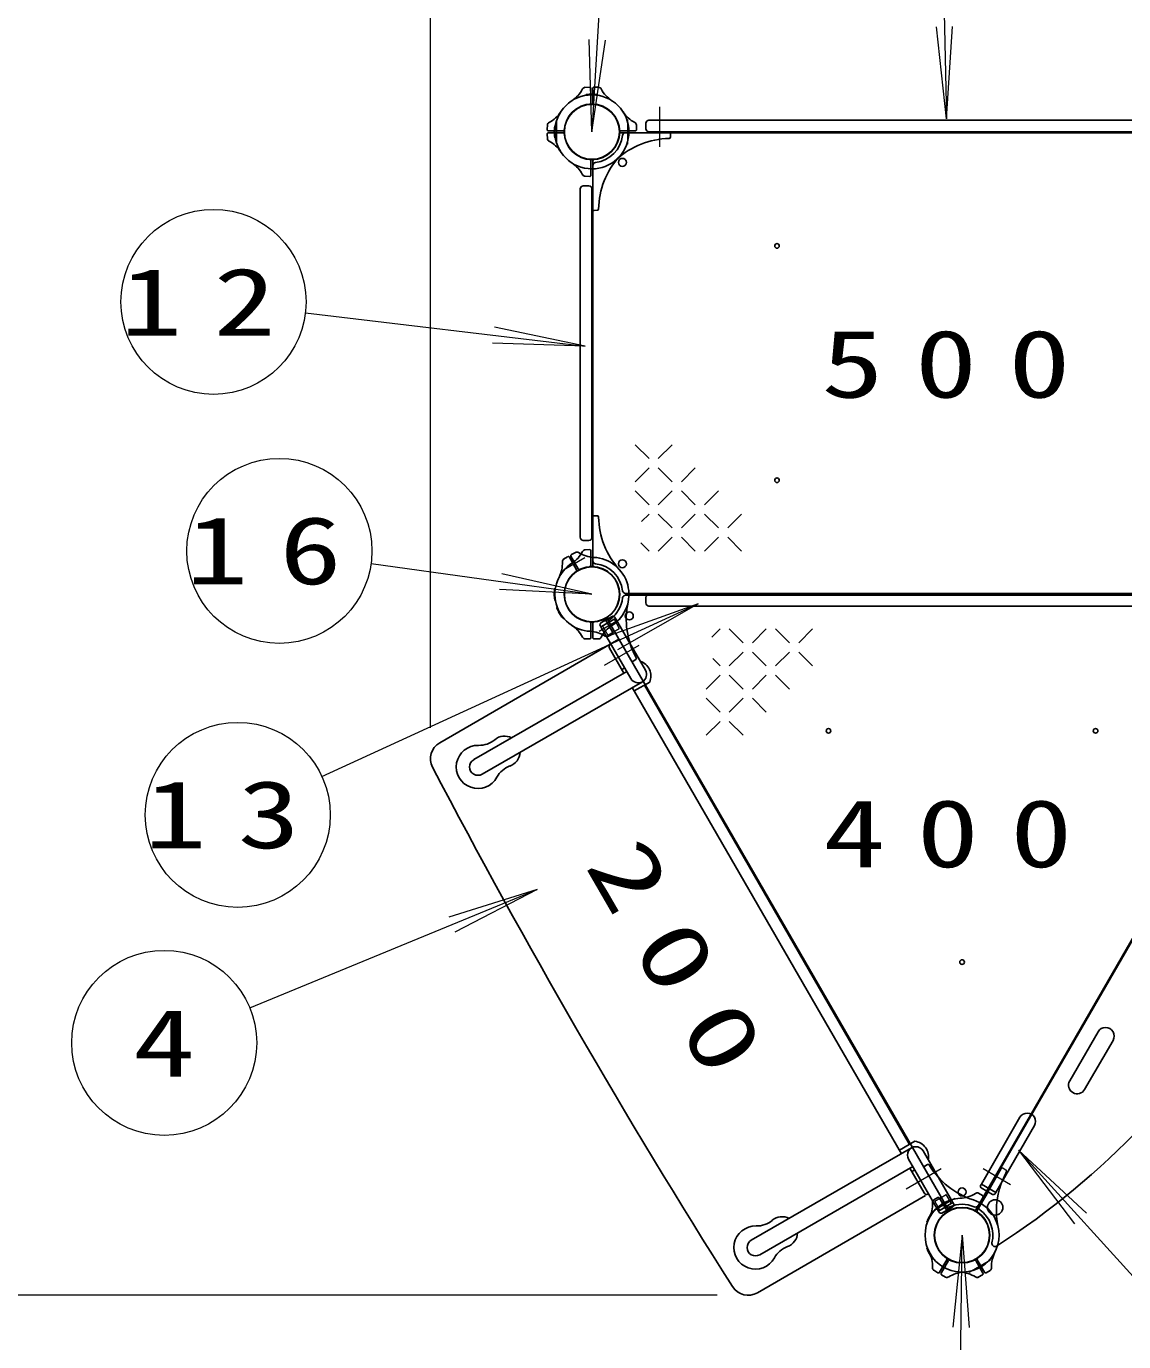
# Model space of a CAD drawing. Units: millimetres on the paper, scale 1:50. Extents: x -385 to 0, y -594 to 267.
# Drawn here: x -330.33 to -294.75, y 91.4 to 134.06 of the extents above; entities that cross this region are included whole.
import ezdxf
from ezdxf.enums import TextEntityAlignment as Align

# ---------------------------------------------------------------- set-up
doc = ezdxf.new("R2010")
doc.units = ezdxf.units.MM
doc.linetypes.add('USER1', pattern=[4.5, 2.5, -2])
doc.linetypes.add('USER2', pattern=[6, 3, -1, 1, -1])
doc.layers.add('LY_1', color=7, linetype='Continuous', lineweight=25)
doc.styles.add('ＭＳ ゴシック', font='')
doc.styles.get('ＭＳ ゴシック').set_extended_font_data('MS Gothic')

msp = doc.modelspace()

# ---------------------------------------------------------------- linework, layer by layer
at = {"layer": 'LY_1', "lineweight": 13}
for p, q in [((-317.224, 111.31), (-317.224, 232.982)), ((-317.224, 111.31), (-317.224, 232.982)), ((-300.652, 138.203), (-300.493, 131.068)), ((-311.572, 137.69), (-311.988, 130.642)), ((-300.493, 131.068), (-300.821, 134.05)), ((-300.493, 131.068), (-300.298, 134.061)), ((-311.988, 130.642), (-312.073, 133.641)), ((-311.988, 130.642), (-311.551, 133.61)), ((-321.277, 124.773), (-312.21, 123.694)), ((-312.21, 123.694), (-315.147, 124.307)), ((-312.21, 123.694), (-315.209, 123.788)), ((-310.586, 120.494), (-310.136, 120.044)), ((-309.386, 120.494), (-309.836, 120.044)), ((-310.136, 119.744), (-310.586, 119.294)), ((-309.836, 119.744), (-309.386, 119.294)), ((-308.636, 119.744), (-309.086, 119.294)), ((-310.586, 118.994), (-310.136, 118.544)), ((-309.386, 118.994), (-309.836, 118.544)), ((-309.086, 118.994), (-308.636, 118.544)), ((-307.886, 118.994), (-308.336, 118.544)), ((-310.136, 118.244), (-310.376, 118.005)), ((-309.836, 118.244), (-309.386, 117.794)), ((-308.636, 118.244), (-309.086, 117.794)), ((-308.336, 118.244), (-307.886, 117.794)), ((-307.136, 118.244), (-307.586, 117.794)), ((-309.386, 117.494), (-309.836, 117.044)), ((-309.086, 117.494), (-308.636, 117.044)), ((-307.886, 117.494), (-308.336, 117.044)), ((-307.586, 117.494), (-307.136, 117.044)), ((-310.404, 117.311), (-310.136, 117.044)), ((-319.149, 116.637), (-311.988, 115.642)), ((-311.988, 115.642), (-314.913, 116.312)), ((-311.988, 115.642), (-314.985, 115.794)), ((-320.744, 109.738), (-308.546, 115.329)), ((-308.546, 115.329), (-311.372, 114.321)), ((-308.546, 115.329), (-311.154, 113.846)), ((-308.101, 114.254), (-307.834, 114.521)), ((-307.084, 114.071), (-307.534, 114.521)), ((-306.784, 114.071), (-306.334, 114.521)), ((-305.584, 114.071), (-306.034, 114.521)), ((-305.284, 114.071), (-304.834, 114.521)), ((-307.834, 113.321), (-308.073, 113.56)), ((-307.534, 113.321), (-307.084, 113.771)), ((-306.334, 113.321), (-306.784, 113.771)), ((-306.034, 113.321), (-305.584, 113.771)), ((-304.834, 113.321), (-305.284, 113.771)), ((-308.284, 112.571), (-307.834, 113.021)), ((-307.084, 112.571), (-307.534, 113.021)), ((-306.784, 112.571), (-306.334, 113.021)), ((-305.584, 112.571), (-306.034, 113.021)), ((-307.834, 111.821), (-308.284, 112.271)), ((-307.534, 111.821), (-307.084, 112.271)), ((-306.334, 111.821), (-306.784, 112.271)), ((-308.284, 111.071), (-307.834, 111.521)), ((-307.084, 111.071), (-307.534, 111.521)), ((-323.08, 102.236), (-313.766, 106.066)), ((-313.766, 106.066), (-316.63, 105.171)), ((-313.766, 106.066), (-316.431, 104.688)), ((-298.154, 97.612), (-296.341, 95.222)), ((-298.154, 97.612), (-295.954, 95.574)), ((-293.455, 92.428), (-298.154, 97.612)), ((-299.988, 94.858), (-300.282, 91.872)), ((-300.064, 87.735), (-299.988, 94.858)), ((-299.988, 94.858), (-299.759, 91.866)), ((-307.924, 92.909), (-365.224, 92.909)), ((-307.924, 92.909), (-365.224, 92.909))]:
    msp.add_line(p, q, dxfattribs=at)
at = {"layer": 'LY_1'}
for p, q in [((-312.06, 132.091), (-312.217, 132.085)), ((-312.188, 131.825), (-312.188, 131.829)), ((-312.018, 131.58), (-312.018, 132.051)), ((-311.958, 131.58), (-311.958, 132.051)), ((-311.917, 132.091), (-311.772, 132.086)), ((-311.788, 131.825), (-311.788, 131.829)), ((-310.138, 131.022), (-289.838, 131.022)), ((-313.437, 130.714), (-313.432, 130.871)), ((-313.437, 130.571), (-313.432, 130.425)), ((-312.926, 130.672), (-313.397, 130.672)), ((-312.926, 130.612), (-313.397, 130.612)), ((-313.172, 130.842), (-313.175, 130.842)), ((-311.051, 130.672), (-310.58, 130.672)), ((-311.051, 130.612), (-299.988, 130.612)), ((-310.54, 130.714), (-310.545, 130.859)), ((-310.238, 130.922), (-310.238, 130.742)), ((-310.138, 130.642), (-289.838, 130.642)), ((-309.44, 130.57), (-309.445, 130.465)), ((-288.926, 130.612), (-299.988, 130.612)), ((-313.172, 130.442), (-313.175, 130.442)), ((-312.018, 129.705), (-312.018, 129.234)), ((-311.958, 129.705), (-311.958, 123.142)), ((-312.268, 128.892), (-312.088, 128.892)), ((-312.06, 129.194), (-312.205, 129.199)), ((-312.368, 117.492), (-312.368, 128.792)), ((-311.988, 117.492), (-311.988, 128.792)), ((-311.916, 128.093), (-311.812, 128.099)), ((-311.958, 116.58), (-311.958, 123.142)), ((-311.916, 118.191), (-311.812, 118.186)), ((-312.268, 117.392), (-312.088, 117.392)), ((-312.651, 116.932), (-312.522, 117.001)), ((-312.06, 117.091), (-312.205, 117.086)), ((-312.018, 116.58), (-312.018, 117.051)), ((-312.775, 116.861), (-312.908, 116.778)), ((-312.483, 116.439), (-312.719, 116.847)), ((-312.431, 116.469), (-312.667, 116.877)), ((-313.172, 115.842), (-313.175, 115.842)), ((-299.988, 115.672), (-310.896, 115.672)), ((-289.838, 115.642), (-310.138, 115.642)), ((-288.926, 115.672), (-299.988, 115.672)), ((-313.172, 115.442), (-313.175, 115.442)), ((-313.113, 115.224), (-313.116, 115.222)), ((-288.926, 115.612), (-310.896, 115.612)), ((-310.238, 115.362), (-310.238, 115.542)), ((-289.838, 115.262), (-310.138, 115.262)), ((-312.913, 114.877), (-312.916, 114.876)), ((-311.697, 114.713), (-311.33, 114.925)), ((-311.694, 114.588), (-311.223, 114.86)), ((-311.546, 114.815), (-311.31, 114.407)), ((-311.494, 114.845), (-300.431, 95.684)), ((-311.248, 114.903), (-311.223, 114.86)), ((-310.253, 113.18), (-311.223, 114.86)), ((-288.483, 114.845), (-299.546, 95.684)), ((-312.018, 114.705), (-312.018, 114.234)), ((-311.958, 114.705), (-311.958, 114.234)), ((-311.719, 114.631), (-311.694, 114.588)), ((-310.724, 112.908), (-311.694, 114.588)), ((-311.326, 114.352), (-311.455, 114.284)), ((-288.536, 114.693), (-299.441, 95.806)), ((-316.924, 110.83), (-311.112, 114.185)), ((-312.06, 114.194), (-312.217, 114.199)), ((-311.917, 114.194), (-311.772, 114.199)), ((-310.954, 113.09), (-311.418, 113.893)), ((-310.652, 113.471), (-310.564, 113.528)), ((-315.821, 110.28), (-310.86, 113.144)), ((-311.018, 113.201), (-310.924, 113.255)), ((-315.549, 109.809), (-310.352, 112.809)), ((-310.618, 112.508), (-310.115, 112.798)), ((-310.288, 112.698), (-301.688, 97.802)), ((-310.682, 112.619), (-301.954, 97.501)), ((-296.498, 99.863), (-295.578, 101.456)), ((-296.013, 99.583), (-295.093, 101.176)), ((-299.362, 96.517), (-298.112, 98.682)), ((-298.891, 96.245), (-297.641, 98.41)), ((-302.018, 97.612), (-301.515, 97.902)), ((-306.821, 94.691), (-301.624, 97.691)), ((-301.724, 97.32), (-300.754, 95.64)), ((-301.253, 97.592), (-300.283, 95.912)), ((-306.549, 94.22), (-301.588, 97.084)), ((-301.682, 97.03), (-301.218, 96.226)), ((-301.618, 96.919), (-301.524, 96.973)), ((-301.2, 97.101), (-301.107, 97.149)), ((-299.387, 96.473), (-299.362, 96.517)), ((-298.891, 96.245), (-299.362, 96.517)), ((-306.624, 92.99), (-301.168, 96.14)), ((-300.775, 96.076), (-300.898, 95.999)), ((-300.483, 95.654), (-300.719, 96.062)), ((-299.494, 95.654), (-299.142, 96.263)), ((-299.326, 96.148), (-299.455, 96.216)), ((-298.998, 96.179), (-299.365, 96.391)), ((-298.916, 96.201), (-298.891, 96.245)), ((-300.913, 95.622), (-300.916, 95.624)), ((-300.754, 95.64), (-300.283, 95.912)), ((-300.729, 95.596), (-300.754, 95.64)), ((-300.647, 95.574), (-300.28, 95.786)), ((-300.258, 95.868), (-300.283, 95.912)), ((-301.113, 95.276), (-301.116, 95.278)), ((-301.113, 94.439), (-301.116, 94.438)), ((-300.913, 94.093), (-300.916, 94.091)), ((-300.483, 94.061), (-300.719, 93.653)), ((-300.431, 94.031), (-300.667, 93.623)), ((-299.546, 94.031), (-299.31, 93.623)), ((-299.494, 94.061), (-299.258, 93.653)), ((-300.775, 93.639), (-300.908, 93.722)), ((-300.651, 93.567), (-300.522, 93.499)), ((-299.326, 93.567), (-299.465, 93.494)), ((-299.202, 93.639), (-299.079, 93.716))]:
    msp.add_line(p, q, dxfattribs=at)
at = {"layer": 'LY_1', "linetype": 'USER2', "lineweight": 13}
for p, q in [((-309.788, 130.155), (-309.788, 131.458)), ((-313.138, 131.04), (-313.138, 130.244)), ((-310.838, 131.04), (-310.838, 130.244)), ((-312.908, 116.439), (-312.219, 116.837)), ((-311.758, 114.447), (-311.069, 114.845)), ((-310.466, 113.981), (-311.595, 113.329)), ((-300.666, 97.006), (-301.795, 96.355)), ((-298.419, 96.492), (-299.306, 97.004)), ((-300.908, 95.654), (-300.219, 96.053)), ((-299.758, 93.663), (-299.069, 94.061))]:
    msp.add_line(p, q, dxfattribs=at)
at = {"layer": 'LY_1', "linetype": 'USER1', "lineweight": 13}
for p, q in [((-311.271, 114.832), (-311.101, 114.538)), ((-311.645, 114.616), (-311.475, 114.322)), ((-311.475, 114.322), (-311.101, 114.538)), ((-299.142, 96.263), (-298.708, 97.015)), ((-298.652, 97.029), (-298.564, 96.972)), ((-300.876, 95.962), (-300.502, 96.178)), ((-300.332, 95.884), (-300.502, 96.178)), ((-300.706, 95.668), (-300.876, 95.962))]:
    msp.add_line(p, q, dxfattribs=at)
at = {"layer": 'LY_1'}
for centre, radius in [((-311.988, 130.642), 0.891), ((-310.999, 129.652), 0.13), ((-305.988, 126.942), 0.075), ((-305.988, 119.342), 0.075), ((-311.988, 115.642), 0.9), ((-311.988, 115.642), 0.891), ((-310.999, 116.632), 0.13), ((-310.776, 114.942), 0.13), ((-304.319, 111.214), 0.075), ((-295.658, 111.214), 0.075), ((-299.988, 103.714), 0.075), ((-299.988, 96.258), 0.13), ((-298.916, 95.757), 0.25), ((-299.988, 94.858), 0.9), ((-299.988, 94.858), 0.891)]:
    msp.add_circle(centre, radius, dxfattribs=at)
at = {"layer": 'LY_1', "lineweight": 13}
for centre in [(-324.256, 125.128), (-322.121, 117.049), (-323.471, 108.488), (-325.854, 101.095)]:
    msp.add_circle(centre, 3, dxfattribs=at)
at = {"layer": 'LY_1'}
for centre, radius, start, end in [((-311.988, 130.642), 1.2, 90, 180), ((-313.178, 132.493), 1, 302.7272, 332.5412), ((-312.202, 131.986), 0.1, 92, 152.5412), ((-312.168, 131.829), 0.02, 98.6269, 180), ((-311.988, 130.642), 1.22, 90, 98.6269), ((-312.058, 132.051), 0.04, 0, 92), ((-311.988, 130.642), 1.22, 81.3731, 90), ((-311.988, 130.642), 1.2, 0, 90), ((-311.918, 132.051), 0.04, 88, 180), ((-311.808, 131.829), 0.02, 0, 81.3731), ((-311.775, 131.986), 0.1, 27.4588, 88), ((-310.799, 132.493), 1, 207.4588, 237.2728), ((-311.988, 130.642), 0.9, 90, 180), ((-312.058, 131.58), 0.04, 274.2707, 0), ((-311.988, 130.642), 0.9, 0, 90), ((-311.918, 131.58), 0.04, 180, 265.7293), ((-313.839, 131.832), 1, 297.4588, 327.2728), ((-310.138, 131.832), 1, 212.7272, 242.5412), ((-310.138, 130.922), 0.1, 90, 180), ((-313.397, 130.712), 0.04, 178, 270), ((-313.397, 130.572), 0.04, 90, 182), ((-313.332, 130.856), 0.1, 117.4588, 178), ((-311.988, 130.642), 1.22, 171.3731, 180), ((-311.988, 130.642), 1.22, 180, 188.6269), ((-313.175, 130.822), 0.02, 90, 171.3731), ((-311.988, 130.642), 1.2, 180, 270), ((-312.926, 130.712), 0.04, 270, 355.7293), ((-312.926, 130.572), 0.04, 4.2707, 90), ((-311.988, 130.642), 0.9, 180, 270), ((-311.988, 130.642), 0.9, 270, 0), ((-311.988, 130.642), 1.2, 317.7828, 0), ((-311.051, 130.712), 0.04, 184.2707, 270), ((-311.051, 130.572), 0.04, 90, 175.7293), ((-310.896, 130.512), 0.1, 90, 173.2128), ((-310.645, 130.856), 0.1, 2, 62.5412), ((-310.58, 130.712), 0.04, 270, 2), ((-310.138, 130.742), 0.1, 180, 270), ((-309.48, 130.572), 0.04, 357, 90), ((-313.332, 130.429), 0.1, 182, 242.5412), ((-313.839, 129.453), 1, 32.7272, 62.5412), ((-313.175, 130.462), 0.02, 188.6269, 270), ((-311.988, 130.642), 1, 276.7872, 353.2128), ((-309.435, 127.828), 2.6, 91.0841, 132.2172), ((-309.485, 130.467), 0.04, 271.0842, 357), ((-312.058, 129.705), 0.04, 0, 85.7293), ((-311.988, 130.642), 1.2, 270, 312.2172), ((-311.918, 129.705), 0.04, 94.2707, 180), ((-309.174, 128.089), 2.6, 137.7828, 178.9159), ((-313.178, 128.791), 1, 27.4588, 57.2728), ((-311.858, 129.55), 0.1, 96.7872, 180), ((-312.268, 128.792), 0.1, 90, 180), ((-312.202, 129.299), 0.1, 207.4588, 268), ((-312.088, 128.792), 0.1, 0, 90), ((-312.058, 129.234), 0.04, 268, 0), ((-311.918, 128.133), 0.04, 180, 273), ((-311.814, 128.139), 0.04, 273, 358.9158), ((-311.918, 118.151), 0.04, 87, 180), ((-311.814, 118.146), 0.04, 1.0841, 87), ((-309.174, 118.196), 2.6, 181.0841, 222.2172), ((-312.268, 117.492), 0.1, 180, 270), ((-312.088, 117.492), 0.1, 270, 0), ((-312.632, 116.897), 0.04, 118, 210), ((-313.178, 117.493), 1, 302.7272, 332.5412), ((-312.475, 116.912), 0.1, 57.4588, 118), ((-311.884, 117.84), 1, 237.4588, 267.2728), ((-312.202, 116.986), 0.1, 92, 152.5412), ((-312.058, 117.051), 0.04, 0, 92), ((-311.988, 115.642), 1.2, 122.7272, 267.2728), ((-313.944, 116.65), 1, 332.7272, 2.5412), ((-312.845, 116.699), 0.1, 122, 182.5412), ((-312.753, 116.827), 0.04, 30, 122), ((-312.397, 116.489), 0.04, 210, 295.7293), ((-312.058, 116.58), 0.04, 274.2707, 0), ((-311.858, 116.734), 0.1, 180, 263.2128), ((-311.918, 116.58), 0.04, 180, 265.7293), ((-311.988, 115.642), 1.2, 302.7272, 87.2728), ((-311.988, 115.642), 1, 6.7872, 83.2128), ((-312.518, 116.419), 0.04, 304.2707, 30), ((-311.988, 115.642), 1.22, 171.3731, 180), ((-311.988, 115.642), 1.22, 180, 188.6269), ((-313.175, 115.822), 0.02, 90, 171.3731), ((-310.896, 115.772), 0.1, 186.7872, 270), ((-310.138, 115.542), 0.1, 90, 180), ((-313.175, 115.462), 0.02, 188.6269, 270), ((-313.106, 115.205), 0.02, 120, 201.3731), ((-311.988, 115.642), 1.22, 201.3731, 210), ((-311.988, 115.642), 1, 306.7872, 353.2128), ((-310.896, 115.512), 0.1, 90, 173.2128), ((-308.275, 114.838), 2.6, 167.7828, 208.9159), ((-310.138, 115.362), 0.1, 180, 270), ((-311.988, 115.642), 1.22, 210, 218.6269), ((-312.926, 114.893), 0.02, 218.6269, 300), ((-311.58, 114.795), 0.04, 30, 115.7293), ((-311.459, 114.865), 0.04, 124.2707, 210), ((-311.33, 114.761), 0.1, 126.7872, 210), ((-311.3, 114.873), 0.06, 30, 120), ((-312.695, 116.05), 25.6, 302.6915, 357.3085), ((-313.178, 113.791), 1, 27.4588, 57.2728), ((-312.058, 114.705), 0.04, 0, 85.7293), ((-312.093, 113.445), 1, 57.4588, 87.2728), ((-311.918, 114.705), 0.04, 94.2707, 180), ((-311.667, 114.661), 0.06, 120, 210), ((-310.799, 113.791), 1, 122.7272, 152.5412), ((-311.345, 114.387), 0.04, 298, 30), ((-312.202, 114.299), 0.1, 207.4588, 268), ((-312.058, 114.234), 0.04, 268, 0), ((-311.918, 114.234), 0.04, 180, 272), ((-311.775, 114.299), 0.1, 272, 332.5412), ((-311.501, 114.372), 0.1, 237.4588, 298), ((-311.331, 113.943), 0.1, 120, 210), ((-310.673, 113.504), 0.04, 210, 303), ((-310.585, 113.562), 0.04, 303, 28.9158), ((-310.488, 113.044), 0.272, 210, 30), ((-310.575, 112.994), 0.5, 336.8699, 71.9267), ((-315.644, 111.527), 0.784, 268.4317, 310.0157), ((-314.819, 110.544), 0.5, 62.9564, 130.0157), ((-316.624, 110.31), 0.6, 120, 207.6376), ((-315.685, 110.044), 0.7, 88.4317, 331.5683), ((-314.819, 110.544), 0.5, 289.9843, 357.0436), ((-315.685, 110.044), 0.272, 120, 300), ((-314.38, 109.338), 0.784, 109.9843, 151.5683), ((-108.149, 219.472), 235.925, 207.63762, 212.36238), ((-295.336, 101.316), 0.28, 330, 150), ((-296.256, 99.723), 0.28, 150, 330), ((-297.876, 98.546), 0.272, 330, 150), ((-301.488, 97.456), 0.272, 30, 210), ((-301.575, 97.406), 0.5, 348.0733, 83.1301), ((-301.182, 97.065), 0.04, 117, 210), ((-301.089, 97.113), 0.04, 31.0842, 117), ((-298.828, 98.476), 2.6, 211.0841, 252.2172), ((-299.335, 96.443), 0.06, 150, 240), ((-296.275, 95.662), 2.6, 160.3996, 192.2172), ((-301.131, 96.276), 0.1, 210, 300), ((-299.988, 94.858), 1.2, 92.7272, 150), ((-300.845, 95.914), 0.1, 122, 182.5412), ((-300.753, 96.042), 0.04, 30, 122), ((-300.093, 97.055), 1, 272.7272, 302.5412), ((-299.988, 94.858), 1.2, 30, 72.2172), ((-299.501, 96.128), 0.1, 62, 122.5412), ((-299.345, 96.112), 0.04, 330, 62), ((-298.968, 96.231), 0.06, 240, 330), ((-301.944, 95.866), 1, 332.7272, 2.5412), ((-299.988, 94.858), 1.22, 141.3731, 150), ((-300.926, 95.607), 0.02, 60, 141.3731), ((-300.677, 95.626), 0.06, 210, 300), ((-300.422, 95.869), 0.1, 210, 293.2128), ((-300.518, 95.634), 0.04, 304.2707, 30), ((-300.397, 95.704), 0.04, 210, 295.7293), ((-299.988, 94.858), 1, 66.7872, 113.2128), ((-300.31, 95.838), 0.06, 300, 30), ((-299.58, 95.704), 0.04, 244.2707, 330), ((-299.555, 95.869), 0.1, 246.7872, 330), ((-299.459, 95.634), 0.04, 150, 235.7293), ((-299.354, 95.756), 0.1, 150, 234.7841), ((-299.988, 94.858), 1, 345.8842, 54.7841), ((-306.685, 94.456), 0.7, 88.4317, 331.5683), ((-306.644, 95.939), 0.784, 268.4317, 310.0157), ((-305.819, 94.956), 0.5, 62.9564, 130.0157), ((-299.988, 94.858), 1.2, 150, 210), ((-301.106, 95.295), 0.02, 158.6269, 240), ((-299.988, 94.858), 1.22, 150, 158.6269), ((-299.988, 94.858), 1.2, 330, 30), ((-305.819, 94.956), 0.5, 289.9843, 357.0436), ((-306.685, 94.456), 0.272, 120, 300), ((-305.38, 93.749), 0.784, 109.9843, 151.5683), ((-301.106, 94.42), 0.02, 120, 201.3731), ((-299.988, 94.858), 1.22, 201.3731, 210), ((-301.944, 93.849), 1, 357.4588, 27.2728), ((-298.033, 93.849), 1, 152.7272, 182.5412), ((-298.922, 94.589), 0.1, 165.8842, 302.6915), ((-299.988, 94.858), 1.22, 210, 218.6269), ((-299.988, 94.858), 1.2, 210, 267.2728), ((-300.926, 94.108), 0.02, 218.6269, 300), ((-300.518, 94.081), 0.04, 330, 55.7293), ((-300.397, 94.011), 0.04, 64.2707, 150), ((-299.988, 94.858), 1.2, 272.7272, 330), ((-299.58, 94.011), 0.04, 30, 115.7293), ((-299.459, 94.081), 0.04, 124.2707, 210), ((-300.845, 93.801), 0.1, 177.4588, 238), ((-300.753, 93.673), 0.04, 238, 330), ((-300.632, 93.603), 0.04, 150, 242), ((-300.475, 93.587), 0.1, 242, 302.5412), ((-299.884, 92.66), 1, 92.7272, 122.5412), ((-300.093, 92.66), 1, 57.4588, 87.2728), ((-299.501, 93.587), 0.1, 237.4588, 298), ((-299.345, 93.603), 0.04, 298, 30), ((-299.224, 93.673), 0.04, 210, 302), ((-299.132, 93.801), 0.1, 302, 2.5412), ((-306.924, 93.509), 0.6, 212.3624, 300)]:
    msp.add_arc(centre, radius, start, end, dxfattribs=at)
at = {"layer": 'LY_1', "linetype": 'USER1', "lineweight": 13}
for centre, radius, start, end in [((-296.275, 95.662), 2.6, 151.0841, 160.3996), ((-298.673, 96.995), 0.04, 57, 150), ((-298.585, 96.938), 0.04, 331.0842, 57)]:
    msp.add_arc(centre, radius, start, end, dxfattribs=at)

# ---------------------------------------------------------------- texts
at = {"layer": 'LY_1', "style": 'ＭＳ ゴシック', "width": 1.35}
msp.add_text('4', height=2.199, dxfattribs=at).set_placement((-325.854, 101.095), align=Align.MIDDLE_CENTER)
at = {"layer": 'LY_1', "char_height": 2.199, "style": 'ＭＳ ゴシック'}
for s, insert, attachment_point in [('\\T1.5;\\W1.35;12', (-324.256, 125.128), 5), ('\\T1.5;\\W1.35;500', (-304.548, 123.102), 4), ('\\T1.5;\\W1.35;16', (-322.121, 117.049), 5), ('\\T1.5;\\W1.35;13', (-323.471, 108.488), 5), ('\\T1.5;\\W1.35;400', (-304.488, 107.872), 4)]:
    msp.add_mtext(s, dxfattribs=dict(at, insert=insert, attachment_point=attachment_point))
at = {"layer": 'LY_1', "insert": (-311.296, 107.382), "char_height": 2.199, "attachment_point": 4, "rotation": 300, "style": 'ＭＳ ゴシック'}
msp.add_mtext('\\T1.5;\\W1.35;200', dxfattribs=at)

doc.saveas('drawing.dxf')
